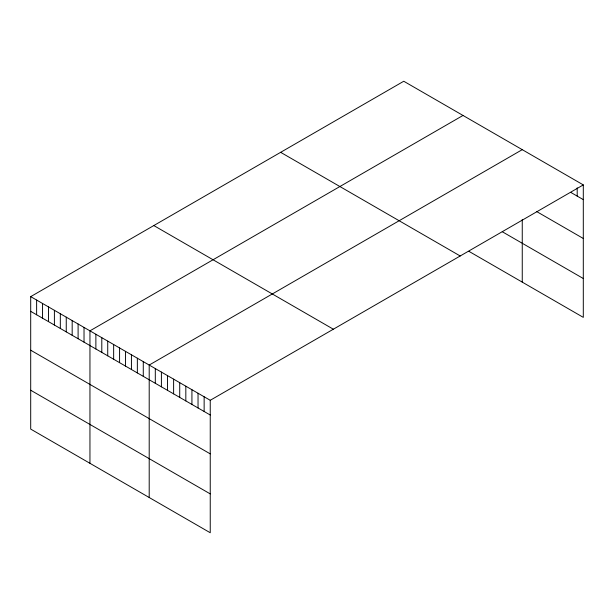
<?xml version="1.0" encoding="UTF-8"?>
<svg xmlns="http://www.w3.org/2000/svg" width="614" height="614" viewBox="0 0 614 614"><rect width="100%" height="100%" fill="white"/><g stroke="black" fill="none" stroke-linecap="round" stroke-linejoin="round"><path stroke-width="0.92" d="M583.3 184.906L210.241 400.29L210.241 532.752L30.7 429.094L30.7 296.631L403.759 81.248L583.3 184.906L583.3 317.369L468.927 251.341M463.002 115.455L89.951 330.839L89.951 463.301M522.253 149.662L149.202 365.046L149.202 497.509M571.089 192.581L583.3 199.627M536.751 211.607L583.3 238.485M502.26 231.724L583.3 278.518M280.644 152.326L460.193 255.984M153.807 225.553L333.356 329.211M30.7 296.631L210.241 400.29M30.7 311.352L210.241 415.01M30.7 350.21L210.241 453.869M30.7 390.235L210.241 493.894M577.198 187.823L577.198 196.104M522.253 219.444L522.253 282.125M204.14 396.767L204.14 411.487M198.038 393.244L198.038 407.965M191.929 389.713L191.929 404.442M185.827 386.191L185.827 400.911M179.725 382.668L179.725 397.388M173.616 379.145L173.616 393.866M167.515 375.622L167.515 390.343M161.405 372.092L161.405 386.82M155.304 368.569L155.304 383.289M143.277 361.623L143.277 376.344M137.352 358.208L137.352 372.928M131.427 354.785L131.427 369.505M125.502 351.361L125.502 366.082M119.576 347.938L119.576 362.667M113.651 344.523L113.651 359.244M107.726 341.1L107.726 355.821M101.801 337.677L101.801 352.405M95.876 334.262L95.876 348.982M84.026 327.416L84.026 342.136M78.101 324L78.101 338.721M72.176 320.577L72.176 335.298M66.251 317.154L66.251 331.875M60.325 313.731L60.325 328.459M54.4 310.316L54.4 325.036M48.475 306.893L48.475 321.613M42.55 303.469L42.55 318.198M36.625 300.054L36.625 314.775"/></g></svg>
